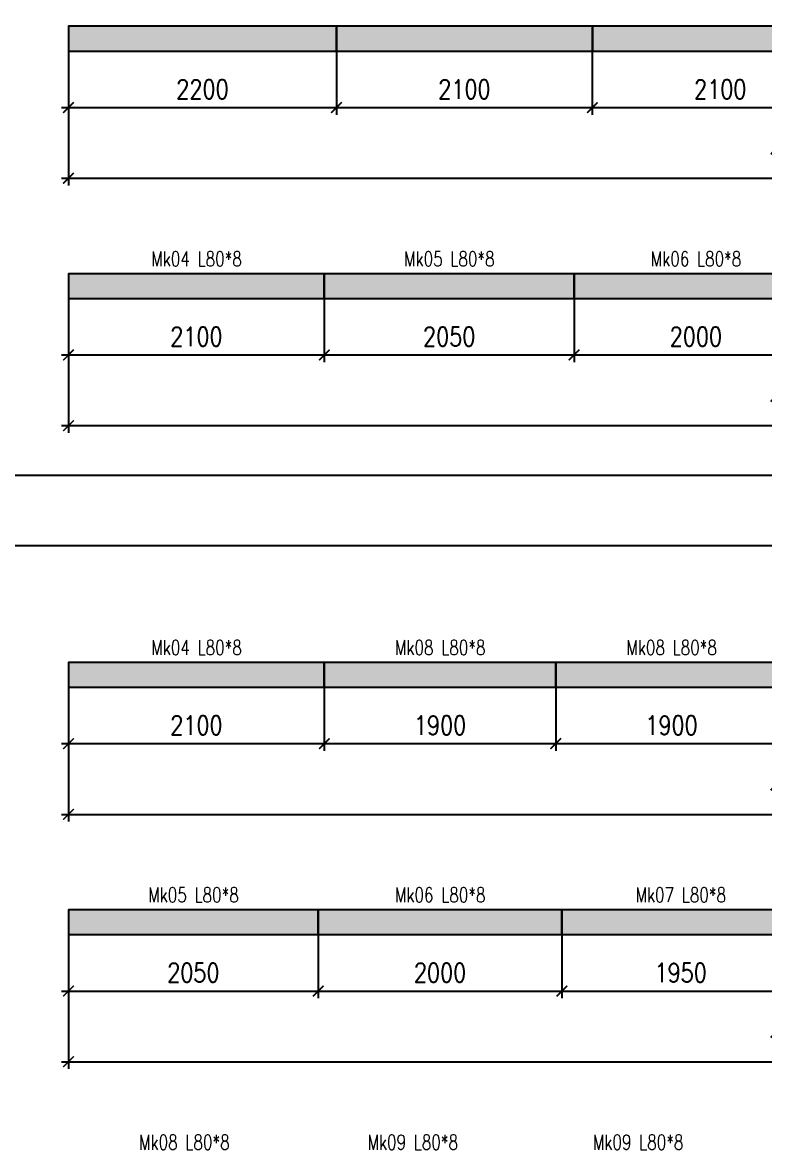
# Model space of a CAD drawing. Header units: millimetres. Extents: x -56 to 421004, y -1 to 91234.
# Drawn here: x 394712 to 400802, y 73200 to 82476 of the extents above; entities that cross this region are included whole.
import ezdxf
from ezdxf.enums import TextEntityAlignment as Align

# ---------------------------------------------------------------- set-up
doc = ezdxf.new("R2010")
doc.units = ezdxf.units.MM
doc.styles.add('EasyCutStyle', font='romans.shx', dxfattribs={"width": 0.8})
doc.styles.add('EasyCutStyleOptimezeBars', font='Romans.shx', dxfattribs={"width": 0.8})
doc.dimstyles.new('EasyCutDimOptimezeBars', dxfattribs={"dimscale": 57.971, "dimtxt": 2.7, "dimasz": 1.5, "dimexe": 1, "dimexo": 0, "dimgap": 1.25, "dimtad": 1, "dimdec": 1, "dimrnd": 0.5, "dimzin": 12, "dimdsep": 46, "dimtxsty": 'EasyCutStyleOptimezeBars', "dimblk": 'ARCHTICK', "dimblk1": 'ARCHTICK', "dimblk2": 'ARCHTICK', "dimcen": 1, "dimdle": 1, "dimclrd": 1, "dimclre": 1, "dimclrt": 3, "dimadec": 3, "dimazin": 0, "dimtfac": 1, "dimtdec": 1, "dimtix": 1, "dimtmove": 0, "dimatfit": 3, "dimfxl": 1, "dimtfill": 1, "dimtolj": 1, "dimtzin": 0, "dimarcsym": 0})

# ---------------------------------------------------------------- blocks, each defined once
blk = doc.blocks.new('_ArchTick')
at = {"color": 0, "linetype": 'ByBlock', "const_width": 0.15}
blk.add_lwpolyline([(-0.5, -0.5), (0.5, 0.5)], dxfattribs=at)
blk = doc.blocks.new('*D1840')
at = {"color": 1, "lineweight": -2}
for p, q in [((395089.3, 82242.7), (395089.3, 81720.9)), ((397289.3, 82242.7), (397289.3, 81720.9)), ((395031.3, 81778.9), (397347.3, 81778.9))]:
    blk.add_line(p, q, dxfattribs=at)
at = {"layer": 'Defpoints', "color": 0}
for p in [(395089.3, 82242.7), (397289.3, 82242.7), (397289.3, 81778.9)]:
    blk.add_point(p, dxfattribs=at)
at = {"color": 1, "lineweight": -2, "xscale": 86.9637, "yscale": 86.9637, "zscale": 86.9637, "rotation": 180}
blk.add_blockref('_ArchTick', (395089.3, 81778.9), dxfattribs=at)
at = {"color": 1, "lineweight": -2, "xscale": 86.9637, "yscale": 86.9637, "zscale": 86.9637}
blk.add_blockref('_ArchTick', (397289.3, 81778.9), dxfattribs=at)
at = {"color": 3, "insert": (396189.3, 81929.7), "char_height": 156.53, "attachment_point": 5, "style": 'EasyCutStyleOptimezeBars', "bg_fill": 3, "box_fill_scale": 1.1, "bg_fill_color": 256, "bg_fill_true_color": 13158600, "bg_fill_transparency": 13213184}
blk.add_mtext('\\A1;2200', dxfattribs=at)
blk = doc.blocks.new('*D1841')
at = {"color": 1, "lineweight": -2}
for p, q in [((397289.3, 82242.7), (397289.3, 81720.9)), ((399389.3, 82242.7), (399389.3, 81720.9)), ((397231.3, 81778.9), (399447.3, 81778.9))]:
    blk.add_line(p, q, dxfattribs=at)
at = {"layer": 'Defpoints', "color": 0}
for p in [(397289.3, 82242.7), (399389.3, 82242.7), (399389.3, 81778.9)]:
    blk.add_point(p, dxfattribs=at)
at = {"color": 1, "lineweight": -2, "xscale": 86.9637, "yscale": 86.9637, "zscale": 86.9637, "rotation": 180}
blk.add_blockref('_ArchTick', (397289.3, 81778.9), dxfattribs=at)
at = {"color": 1, "lineweight": -2, "xscale": 86.9637, "yscale": 86.9637, "zscale": 86.9637}
blk.add_blockref('_ArchTick', (399389.3, 81778.9), dxfattribs=at)
at = {"color": 3, "insert": (398339.3, 81929.7), "char_height": 156.53, "attachment_point": 5, "style": 'EasyCutStyleOptimezeBars', "bg_fill": 3, "box_fill_scale": 1.1, "bg_fill_color": 256, "bg_fill_true_color": 13158600, "bg_fill_transparency": 13582248}
blk.add_mtext('\\A1;2100', dxfattribs=at)
blk = doc.blocks.new('*D1842')
at = {"color": 1, "lineweight": -2}
for p, q in [((399389.3, 82242.7), (399389.3, 81720.9)), ((401489.3, 82242.7), (401489.3, 81720.9)), ((399331.3, 81778.9), (401547.3, 81778.9))]:
    blk.add_line(p, q, dxfattribs=at)
at = {"layer": 'Defpoints', "color": 0}
for p in [(399389.3, 82242.7), (401489.3, 82242.7), (401489.3, 81778.9)]:
    blk.add_point(p, dxfattribs=at)
at = {"color": 1, "lineweight": -2, "xscale": 86.9637, "yscale": 86.9637, "zscale": 86.9637, "rotation": 180}
blk.add_blockref('_ArchTick', (399389.3, 81778.9), dxfattribs=at)
at = {"color": 1, "lineweight": -2, "xscale": 86.9637, "yscale": 86.9637, "zscale": 86.9637}
blk.add_blockref('_ArchTick', (401489.3, 81778.9), dxfattribs=at)
at = {"color": 3, "insert": (400439.3, 81929.7), "char_height": 156.53, "attachment_point": 5, "style": 'EasyCutStyleOptimezeBars', "bg_fill": 3, "box_fill_scale": 1.1, "bg_fill_color": 256, "bg_fill_true_color": 13158600, "bg_fill_transparency": 4259909}
blk.add_mtext('\\A1;2100', dxfattribs=at)
blk = doc.blocks.new('*D1847')
at = {"color": 1, "lineweight": -2}
for p, q in [((395089.3, 82242.7), (395089.3, 81141.2)), ((407090.3, 82242.7), (407090.3, 81141.2)), ((395031.3, 81199.2), (407148.3, 81199.2))]:
    blk.add_line(p, q, dxfattribs=at)
at = {"layer": 'Defpoints', "color": 0}
for p in [(395089.3, 82242.7), (407090.3, 82242.7), (407090.3, 81199.2)]:
    blk.add_point(p, dxfattribs=at)
at = {"color": 1, "lineweight": -2, "xscale": 86.9637, "yscale": 86.9637, "zscale": 86.9637, "rotation": 180}
blk.add_blockref('_ArchTick', (395089.3, 81199.2), dxfattribs=at)
at = {"color": 1, "lineweight": -2, "xscale": 86.9637, "yscale": 86.9637, "zscale": 86.9637}
blk.add_blockref('_ArchTick', (407090.3, 81199.2), dxfattribs=at)
at = {"color": 3, "insert": (401089.8, 81349.9), "char_height": 156.53, "attachment_point": 5, "style": 'EasyCutStyleOptimezeBars', "bg_fill": 3, "box_fill_scale": 1.1, "bg_fill_color": 256, "bg_fill_true_color": 13158600, "bg_fill_transparency": 0}
blk.add_mtext('\\A1;12001', dxfattribs=at)
blk = doc.blocks.new('*D1848')
at = {"color": 1, "lineweight": -2}
for p, q in [((395089.3, 80213.6), (395089.3, 79691.8)), ((397189.3, 80213.6), (397189.3, 79691.8)), ((395031.3, 79749.8), (397247.3, 79749.8))]:
    blk.add_line(p, q, dxfattribs=at)
at = {"layer": 'Defpoints', "color": 0}
for p in [(395089.3, 80213.6), (397189.3, 80213.6), (397189.3, 79749.8)]:
    blk.add_point(p, dxfattribs=at)
at = {"color": 1, "lineweight": -2, "xscale": 86.9637, "yscale": 86.9637, "zscale": 86.9637, "rotation": 180}
blk.add_blockref('_ArchTick', (395089.3, 79749.8), dxfattribs=at)
at = {"color": 1, "lineweight": -2, "xscale": 86.9637, "yscale": 86.9637, "zscale": 86.9637}
blk.add_blockref('_ArchTick', (397189.3, 79749.8), dxfattribs=at)
at = {"color": 3, "insert": (396139.3, 79900.5), "char_height": 156.53, "attachment_point": 5, "style": 'EasyCutStyleOptimezeBars', "bg_fill": 3, "box_fill_scale": 1.1, "bg_fill_color": 256, "bg_fill_true_color": 13158600, "bg_fill_transparency": 13614496}
blk.add_mtext('\\A1;2100', dxfattribs=at)
blk = doc.blocks.new('*D1849')
at = {"color": 1, "lineweight": -2}
for p, q in [((397189.3, 80213.6), (397189.3, 79691.8)), ((399239.3, 80213.6), (399239.3, 79691.8)), ((397131.3, 79749.8), (399297.3, 79749.8))]:
    blk.add_line(p, q, dxfattribs=at)
at = {"layer": 'Defpoints', "color": 0}
for p in [(397189.3, 80213.6), (399239.3, 80213.6), (399239.3, 79749.8)]:
    blk.add_point(p, dxfattribs=at)
at = {"color": 1, "lineweight": -2, "xscale": 86.9637, "yscale": 86.9637, "zscale": 86.9637, "rotation": 180}
blk.add_blockref('_ArchTick', (397189.3, 79749.8), dxfattribs=at)
at = {"color": 1, "lineweight": -2, "xscale": 86.9637, "yscale": 86.9637, "zscale": 86.9637}
blk.add_blockref('_ArchTick', (399239.3, 79749.8), dxfattribs=at)
at = {"color": 3, "insert": (398214.3, 79900.5), "char_height": 156.53, "attachment_point": 5, "style": 'EasyCutStyleOptimezeBars', "bg_fill": 3, "box_fill_scale": 1.1, "bg_fill_color": 256, "bg_fill_true_color": 13158600, "bg_fill_transparency": 13616288}
blk.add_mtext('\\A1;2050', dxfattribs=at)
blk = doc.blocks.new('*D1850')
at = {"color": 1, "lineweight": -2}
for p, q in [((399239.3, 80213.6), (399239.3, 79691.8)), ((401239.3, 80213.6), (401239.3, 79691.8)), ((399181.3, 79749.8), (401297.3, 79749.8))]:
    blk.add_line(p, q, dxfattribs=at)
at = {"layer": 'Defpoints', "color": 0}
for p in [(399239.3, 80213.6), (401239.3, 80213.6), (401239.3, 79749.8)]:
    blk.add_point(p, dxfattribs=at)
at = {"color": 1, "lineweight": -2, "xscale": 86.9637, "yscale": 86.9637, "zscale": 86.9637, "rotation": 180}
blk.add_blockref('_ArchTick', (399239.3, 79749.8), dxfattribs=at)
at = {"color": 1, "lineweight": -2, "xscale": 86.9637, "yscale": 86.9637, "zscale": 86.9637}
blk.add_blockref('_ArchTick', (401239.3, 79749.8), dxfattribs=at)
at = {"color": 3, "insert": (400239.3, 79900.5), "char_height": 156.53, "attachment_point": 5, "style": 'EasyCutStyleOptimezeBars', "bg_fill": 3, "box_fill_scale": 1.1, "bg_fill_color": 256, "bg_fill_true_color": 13158600, "bg_fill_transparency": 4837208}
blk.add_mtext('\\A1;2000', dxfattribs=at)
blk = doc.blocks.new('*D1855')
at = {"color": 1, "lineweight": -2}
for p, q in [((395089.3, 80213.6), (395089.3, 79112)), ((407090.3, 80213.6), (407090.3, 79112)), ((395031.3, 79170), (407148.3, 79170))]:
    blk.add_line(p, q, dxfattribs=at)
at = {"layer": 'Defpoints', "color": 0}
for p in [(395089.3, 80213.6), (407090.3, 80213.6), (407090.3, 79170)]:
    blk.add_point(p, dxfattribs=at)
at = {"color": 1, "lineweight": -2, "xscale": 86.9637, "yscale": 86.9637, "zscale": 86.9637, "rotation": 180}
blk.add_blockref('_ArchTick', (395089.3, 79170), dxfattribs=at)
at = {"color": 1, "lineweight": -2, "xscale": 86.9637, "yscale": 86.9637, "zscale": 86.9637}
blk.add_blockref('_ArchTick', (407090.3, 79170), dxfattribs=at)
at = {"color": 3, "insert": (401089.8, 79320.7), "char_height": 156.53, "attachment_point": 5, "style": 'EasyCutStyleOptimezeBars', "bg_fill": 3, "box_fill_scale": 1.1, "bg_fill_color": 256, "bg_fill_true_color": 13158600, "bg_fill_transparency": 13589472}
blk.add_mtext('\\A1;12001', dxfattribs=at)
blk = doc.blocks.new('*D1856')
at = {"color": 1, "lineweight": -2}
for p, q in [((395089.3, 77024.9), (395089.3, 76503.1)), ((397189.3, 77024.9), (397189.3, 76503.1)), ((395031.3, 76561.1), (397247.3, 76561.1))]:
    blk.add_line(p, q, dxfattribs=at)
at = {"layer": 'Defpoints', "color": 0}
for p in [(395089.3, 77024.9), (397189.3, 77024.9), (397189.3, 76561.1)]:
    blk.add_point(p, dxfattribs=at)
at = {"color": 1, "lineweight": -2, "xscale": 86.9637, "yscale": 86.9637, "zscale": 86.9637, "rotation": 180}
blk.add_blockref('_ArchTick', (395089.3, 76561.1), dxfattribs=at)
at = {"color": 1, "lineweight": -2, "xscale": 86.9637, "yscale": 86.9637, "zscale": 86.9637}
blk.add_blockref('_ArchTick', (397189.3, 76561.1), dxfattribs=at)
at = {"color": 3, "insert": (396139.3, 76711.8), "char_height": 156.53, "attachment_point": 5, "style": 'EasyCutStyleOptimezeBars', "bg_fill": 3, "box_fill_scale": 1.1, "bg_fill_color": 256, "bg_fill_true_color": 13158600, "bg_fill_transparency": 13803940}
blk.add_mtext('\\A1;2100', dxfattribs=at)
blk = doc.blocks.new('*D1857')
at = {"color": 1, "lineweight": -2}
for p, q in [((397189.3, 77024.9), (397189.3, 76503.1)), ((399089.3, 77024.9), (399089.3, 76503.1)), ((397131.3, 76561.1), (399147.3, 76561.1))]:
    blk.add_line(p, q, dxfattribs=at)
at = {"layer": 'Defpoints', "color": 0}
for p in [(397189.3, 77024.9), (399089.3, 77024.9), (399089.3, 76561.1)]:
    blk.add_point(p, dxfattribs=at)
at = {"color": 1, "lineweight": -2, "xscale": 86.9637, "yscale": 86.9637, "zscale": 86.9637, "rotation": 180}
blk.add_blockref('_ArchTick', (397189.3, 76561.1), dxfattribs=at)
at = {"color": 1, "lineweight": -2, "xscale": 86.9637, "yscale": 86.9637, "zscale": 86.9637}
blk.add_blockref('_ArchTick', (399089.3, 76561.1), dxfattribs=at)
at = {"color": 3, "insert": (398139.3, 76711.8), "char_height": 156.53, "attachment_point": 5, "style": 'EasyCutStyleOptimezeBars', "bg_fill": 3, "box_fill_scale": 1.1, "bg_fill_color": 256, "bg_fill_true_color": 13158600, "bg_fill_transparency": 10045888}
blk.add_mtext('\\A1;1900', dxfattribs=at)
blk = doc.blocks.new('*D1858')
at = {"color": 1, "lineweight": -2}
for p, q in [((399089.3, 77024.9), (399089.3, 76503.1)), ((400989.3, 77024.9), (400989.3, 76503.1)), ((399031.3, 76561.1), (401047.3, 76561.1))]:
    blk.add_line(p, q, dxfattribs=at)
at = {"layer": 'Defpoints', "color": 0}
for p in [(399089.3, 77024.9), (400989.3, 77024.9), (400989.3, 76561.1)]:
    blk.add_point(p, dxfattribs=at)
at = {"color": 1, "lineweight": -2, "xscale": 86.9637, "yscale": 86.9637, "zscale": 86.9637, "rotation": 180}
blk.add_blockref('_ArchTick', (399089.3, 76561.1), dxfattribs=at)
at = {"color": 1, "lineweight": -2, "xscale": 86.9637, "yscale": 86.9637, "zscale": 86.9637}
blk.add_blockref('_ArchTick', (400989.3, 76561.1), dxfattribs=at)
at = {"color": 3, "insert": (400039.3, 76711.8), "char_height": 156.53, "attachment_point": 5, "style": 'EasyCutStyleOptimezeBars', "bg_fill": 3, "box_fill_scale": 1.1, "bg_fill_color": 256, "bg_fill_true_color": 13158600, "bg_fill_transparency": 13803940}
blk.add_mtext('\\A1;1900', dxfattribs=at)
blk = doc.blocks.new('*D1864')
at = {"color": 1, "lineweight": -2}
for p, q in [((395089.3, 77024.9), (395089.3, 75923.4)), ((407090.3, 77024.9), (407090.3, 75923.4)), ((395031.3, 75981.3), (407148.3, 75981.3))]:
    blk.add_line(p, q, dxfattribs=at)
at = {"layer": 'Defpoints', "color": 0}
for p in [(395089.3, 77024.9), (407090.3, 77024.9), (407090.3, 75981.3)]:
    blk.add_point(p, dxfattribs=at)
at = {"color": 1, "lineweight": -2, "xscale": 86.9637, "yscale": 86.9637, "zscale": 86.9637, "rotation": 180}
blk.add_blockref('_ArchTick', (395089.3, 75981.3), dxfattribs=at)
at = {"color": 1, "lineweight": -2, "xscale": 86.9637, "yscale": 86.9637, "zscale": 86.9637}
blk.add_blockref('_ArchTick', (407090.3, 75981.3), dxfattribs=at)
at = {"color": 3, "insert": (401089.8, 76132.1), "char_height": 156.53, "attachment_point": 5, "style": 'EasyCutStyleOptimezeBars', "bg_fill": 3, "box_fill_scale": 1.1, "bg_fill_color": 256, "bg_fill_true_color": 13158600, "bg_fill_transparency": 10124304}
blk.add_mtext('\\A1;12001', dxfattribs=at)
blk = doc.blocks.new('*D1865')
at = {"color": 1, "lineweight": -2}
for p, q in [((395089.3, 74995.7), (395089.3, 74474)), ((397139.3, 74995.7), (397139.3, 74474)), ((395031.3, 74531.9), (397197.3, 74531.9))]:
    blk.add_line(p, q, dxfattribs=at)
at = {"layer": 'Defpoints', "color": 0}
for p in [(395089.3, 74995.7), (397139.3, 74995.7), (397139.3, 74531.9)]:
    blk.add_point(p, dxfattribs=at)
at = {"color": 1, "lineweight": -2, "xscale": 86.9637, "yscale": 86.9637, "zscale": 86.9637, "rotation": 180}
blk.add_blockref('_ArchTick', (395089.3, 74531.9), dxfattribs=at)
at = {"color": 1, "lineweight": -2, "xscale": 86.9637, "yscale": 86.9637, "zscale": 86.9637}
blk.add_blockref('_ArchTick', (397139.3, 74531.9), dxfattribs=at)
at = {"color": 3, "insert": (396114.3, 74682.7), "char_height": 156.53, "attachment_point": 5, "style": 'EasyCutStyleOptimezeBars', "bg_fill": 3, "box_fill_scale": 1.1, "bg_fill_color": 256, "bg_fill_true_color": 13158600, "bg_fill_transparency": 13800328}
blk.add_mtext('\\A1;2050', dxfattribs=at)
blk = doc.blocks.new('*D1866')
at = {"color": 1, "lineweight": -2}
for p, q in [((397139.3, 74995.7), (397139.3, 74474)), ((399139.3, 74995.7), (399139.3, 74474)), ((397081.3, 74531.9), (399197.3, 74531.9))]:
    blk.add_line(p, q, dxfattribs=at)
at = {"layer": 'Defpoints', "color": 0}
for p in [(397139.3, 74995.7), (399139.3, 74995.7), (399139.3, 74531.9)]:
    blk.add_point(p, dxfattribs=at)
at = {"color": 1, "lineweight": -2, "xscale": 86.9637, "yscale": 86.9637, "zscale": 86.9637, "rotation": 180}
blk.add_blockref('_ArchTick', (397139.3, 74531.9), dxfattribs=at)
at = {"color": 1, "lineweight": -2, "xscale": 86.9637, "yscale": 86.9637, "zscale": 86.9637}
blk.add_blockref('_ArchTick', (399139.3, 74531.9), dxfattribs=at)
at = {"color": 3, "insert": (398139.3, 74682.7), "char_height": 156.53, "attachment_point": 5, "style": 'EasyCutStyleOptimezeBars', "bg_fill": 3, "box_fill_scale": 1.1, "bg_fill_color": 256, "bg_fill_true_color": 13158600, "bg_fill_transparency": 10638620}
blk.add_mtext('\\A1;2000', dxfattribs=at)
blk = doc.blocks.new('*D1867')
at = {"color": 1, "lineweight": -2}
for p, q in [((399139.3, 74995.7), (399139.3, 74474)), ((401089.3, 74995.7), (401089.3, 74474)), ((399081.3, 74531.9), (401147.3, 74531.9))]:
    blk.add_line(p, q, dxfattribs=at)
at = {"layer": 'Defpoints', "color": 0}
for p in [(399139.3, 74995.7), (401089.3, 74995.7), (401089.3, 74531.9)]:
    blk.add_point(p, dxfattribs=at)
at = {"color": 1, "lineweight": -2, "xscale": 86.9637, "yscale": 86.9637, "zscale": 86.9637, "rotation": 180}
blk.add_blockref('_ArchTick', (399139.3, 74531.9), dxfattribs=at)
at = {"color": 1, "lineweight": -2, "xscale": 86.9637, "yscale": 86.9637, "zscale": 86.9637}
blk.add_blockref('_ArchTick', (401089.3, 74531.9), dxfattribs=at)
at = {"color": 3, "insert": (400114.3, 74682.7), "char_height": 156.53, "attachment_point": 5, "style": 'EasyCutStyleOptimezeBars', "bg_fill": 3, "box_fill_scale": 1.1, "bg_fill_color": 256, "bg_fill_true_color": 13158600, "bg_fill_transparency": 13744464}
blk.add_mtext('\\A1;1950', dxfattribs=at)
blk = doc.blocks.new('*D1873')
at = {"color": 1, "lineweight": -2}
for p, q in [((395089.3, 74995.7), (395089.3, 73894.2)), ((407090.3, 74995.7), (407090.3, 73894.2)), ((395031.3, 73952.2), (407148.3, 73952.2))]:
    blk.add_line(p, q, dxfattribs=at)
at = {"layer": 'Defpoints', "color": 0}
for p in [(395089.3, 74995.7), (407090.3, 74995.7), (407090.3, 73952.2)]:
    blk.add_point(p, dxfattribs=at)
at = {"color": 1, "lineweight": -2, "xscale": 86.9637, "yscale": 86.9637, "zscale": 86.9637, "rotation": 180}
blk.add_blockref('_ArchTick', (395089.3, 73952.2), dxfattribs=at)
at = {"color": 1, "lineweight": -2, "xscale": 86.9637, "yscale": 86.9637, "zscale": 86.9637}
blk.add_blockref('_ArchTick', (407090.3, 73952.2), dxfattribs=at)
at = {"color": 3, "insert": (401089.8, 74102.9), "char_height": 156.53, "attachment_point": 5, "style": 'EasyCutStyleOptimezeBars', "bg_fill": 3, "box_fill_scale": 1.1, "bg_fill_color": 256, "bg_fill_true_color": 13158600, "bg_fill_transparency": 11936092}
blk.add_mtext('\\A1;12001', dxfattribs=at)

msp = doc.modelspace()

# ---------------------------------------------------------------- linework, layer by layer
at = {"color": 5}
for points in [[(390451.25, 78764.17), (407670.06, 78764.17), (407670.06, 90939.09), (390451.25, 90939.09)], [(390451.25, 66009.5), (407670.06, 66009.5), (407670.06, 78184.41), (390451.25, 78184.41)]]:
    msp.add_lwpolyline(points, close=True, dxfattribs=at)
at = {"color": 231, "true_color": 0xfd58be}
for points in [[(395089.31, 82242.72), (407090.31, 82242.72), (407090.31, 82445.64), (395089.31, 82445.64)], [(395089.31, 80213.57), (407090.31, 80213.57), (407090.31, 80416.48), (395089.31, 80416.48)], [(395089.31, 77024.9), (407090.31, 77024.9), (407090.31, 77227.81), (395089.31, 77227.81)], [(395089.31, 74995.75), (407090.31, 74995.75), (407090.31, 75198.66), (395089.31, 75198.66)]]:
    msp.add_lwpolyline(points, close=True, dxfattribs=at)
at = {"color": 7}
for points in [[(395089.31, 82242.72), (397289.31, 82242.72), (397289.31, 82445.64), (395089.31, 82445.64)], [(397289.31, 82242.72), (399389.31, 82242.72), (399389.31, 82445.64), (397289.31, 82445.64)], [(399389.31, 82242.72), (401489.31, 82242.72), (401489.31, 82445.64), (399389.31, 82445.64)], [(395089.31, 80213.57), (397189.31, 80213.57), (397189.31, 80416.48), (395089.31, 80416.48)], [(397189.31, 80213.57), (399239.31, 80213.57), (399239.31, 80416.48), (397189.31, 80416.48)], [(399239.31, 80213.57), (401239.31, 80213.57), (401239.31, 80416.48), (399239.31, 80416.48)], [(395089.31, 77024.9), (397189.31, 77024.9), (397189.31, 77227.81), (395089.31, 77227.81)], [(397189.31, 77024.9), (399089.31, 77024.9), (399089.31, 77227.81), (397189.31, 77227.81)], [(399089.31, 77024.9), (400989.31, 77024.9), (400989.31, 77227.81), (399089.31, 77227.81)], [(395089.31, 74995.75), (397139.31, 74995.75), (397139.31, 75198.66), (395089.31, 75198.66)], [(397139.31, 74995.75), (399139.31, 74995.75), (399139.31, 75198.66), (397139.31, 75198.66)], [(399139.31, 74995.75), (401089.31, 74995.75), (401089.31, 75198.66), (399139.31, 75198.66)]]:
    msp.add_lwpolyline(points, close=True, dxfattribs=at)
at = {"color": 54, "true_color": 0xa4a217}
msp.add_solid([(395089.31, 82242.72), (397289.31, 82242.72), (395089.31, 82445.64), (397289.31, 82445.64)], dxfattribs=at)
at = {"color": 54, "true_color": 0xa39a17}
for points in [[(397289.31, 82242.72), (399389.31, 82242.72), (397289.31, 82445.64), (399389.31, 82445.64)], [(399389.31, 82242.72), (401489.31, 82242.72), (399389.31, 82445.64), (401489.31, 82445.64)], [(395089.31, 80213.57), (397189.31, 80213.57), (395089.31, 80416.48), (397189.31, 80416.48)], [(395089.31, 77024.9), (397189.31, 77024.9), (395089.31, 77227.81), (397189.31, 77227.81)]]:
    msp.add_solid(points, dxfattribs=at)
at = {"color": 54, "true_color": 0xa29717}
for points in [[(397189.31, 80213.57), (399239.31, 80213.57), (397189.31, 80416.48), (399239.31, 80416.48)], [(395089.31, 74995.75), (397139.31, 74995.75), (395089.31, 75198.66), (397139.31, 75198.66)]]:
    msp.add_solid(points, dxfattribs=at)
at = {"color": 54, "true_color": 0xa19317}
for points in [[(399239.31, 80213.57), (401239.31, 80213.57), (399239.31, 80416.48), (401239.31, 80416.48)], [(397139.31, 74995.75), (399139.31, 74995.75), (397139.31, 75198.66), (399139.31, 75198.66)]]:
    msp.add_solid(points, dxfattribs=at)
at = {"color": 54, "true_color": 0x9f8b17}
for points in [[(397189.31, 77024.9), (399089.31, 77024.9), (397189.31, 77227.81), (399089.31, 77227.81)], [(399089.31, 77024.9), (400989.31, 77024.9), (399089.31, 77227.81), (400989.31, 77227.81)]]:
    msp.add_solid(points, dxfattribs=at)
at = {"color": 54, "true_color": 0xa08f17}
msp.add_solid([(399139.31, 74995.75), (401089.31, 74995.75), (399139.31, 75198.66), (401089.31, 75198.66)], dxfattribs=at)

# ---------------------------------------------------------------- texts
at = {"style": 'EasyCutStyle', "width": 0.75}
for s, p in [('Mk04 L80*8', (396140.31, 80477.36)), ('Mk05 L80*8', (398215.31, 80477.36)), ('Mk06 L80*8', (400240.31, 80477.36)), ('Mk04 L80*8', (396140.31, 77288.69)), ('Mk08 L80*8', (398140.31, 77288.69)), ('Mk08 L80*8', (400040.31, 77288.69)), ('Mk05 L80*8', (396115.31, 75259.54)), ('Mk06 L80*8', (398140.31, 75259.54)), ('Mk07 L80*8', (400115.31, 75259.54)), ('Mk08 L80*8', (396040.31, 73230.38)), ('Mk09 L80*8', (397915.31, 73230.38)), ('Mk09 L80*8', (399765.31, 73230.38))]:
    msp.add_text(s, height=121.749, dxfattribs=at).set_placement(p, align=Align.CENTER)

# ---------------------------------------------------------------- next in the draw order: dimensions: what is measured, and where the dimension line sits
for base, p1, p2, picture, middle in [((397289.31, 81778.91), (395089.31, 82242.72), (397289.31, 82242.72), '*D1840', (396189.31, 81929.65)), ((397189.31, 79749.76), (395089.31, 80213.57), (397189.31, 80213.57), '*D1848', (396139.31, 79900.5)), ((397189.31, 76561.09), (395089.31, 77024.9), (397189.31, 77024.9), '*D1856', (396139.31, 76711.83)), ((397139.31, 74531.94), (395089.31, 74995.75), (397139.31, 74995.75), '*D1865', (396114.31, 74682.68))]:
    dim = msp.add_linear_dim(base=base, p1=p1, p2=p2, dimstyle='EasyCutDimOptimezeBars', override={"dimscale": 57.9758, "dimtad": 1})
    dim.commit()
    dim.dimension.update_dxf_attribs({"geometry": picture, "text_midpoint": middle})

# ---------------------------------------------------------------- next in the draw order: dimensions: what is measured, and where the dimension line sits
for base, p1, p2, picture, middle in [((399389.31, 81778.91), (397289.31, 82242.72), (399389.31, 82242.72), '*D1841', (398339.31, 81929.65)), ((399239.31, 79749.76), (397189.31, 80213.57), (399239.31, 80213.57), '*D1849', (398214.31, 79900.5)), ((399089.31, 76561.09), (397189.31, 77024.9), (399089.31, 77024.9), '*D1857', (398139.31, 76711.83)), ((399139.31, 74531.94), (397139.31, 74995.75), (399139.31, 74995.75), '*D1866', (398139.31, 74682.68))]:
    dim = msp.add_linear_dim(base=base, p1=p1, p2=p2, dimstyle='EasyCutDimOptimezeBars', override={"dimscale": 57.9758, "dimtad": 1})
    dim.commit()
    dim.dimension.update_dxf_attribs({"geometry": picture, "text_midpoint": middle})

# ---------------------------------------------------------------- next in the draw order: dimensions: what is measured, and where the dimension line sits
for base, p1, p2, picture, middle in [((401489.31, 81778.91), (399389.31, 82242.72), (401489.31, 82242.72), '*D1842', (400439.31, 81929.65)), ((401239.31, 79749.76), (399239.31, 80213.57), (401239.31, 80213.57), '*D1850', (400239.31, 79900.5)), ((400989.31, 76561.09), (399089.31, 77024.9), (400989.31, 77024.9), '*D1858', (400039.31, 76711.83)), ((401089.31, 74531.94), (399139.31, 74995.75), (401089.31, 74995.75), '*D1867', (400114.31, 74682.68))]:
    dim = msp.add_linear_dim(base=base, p1=p1, p2=p2, dimstyle='EasyCutDimOptimezeBars', override={"dimscale": 57.9758, "dimtad": 1})
    dim.commit()
    dim.dimension.update_dxf_attribs({"geometry": picture, "text_midpoint": middle})

# ---------------------------------------------------------------- next in the draw order: dimensions: what is measured, and where the dimension line sits
for base, p1, p2, picture, middle in [((407090.31, 81199.16), (395089.31, 82242.72), (407090.31, 82242.72), '*D1847', (401089.81, 81349.89)), ((407090.31, 79170), (395089.31, 80213.57), (407090.31, 80213.57), '*D1855', (401089.81, 79320.74)), ((407090.31, 75981.33), (395089.31, 77024.9), (407090.31, 77024.9), '*D1864', (401089.81, 76132.07)), ((407090.31, 73952.18), (395089.31, 74995.75), (407090.31, 74995.75), '*D1873', (401089.81, 74102.92))]:
    dim = msp.add_linear_dim(base=base, p1=p1, p2=p2, dimstyle='EasyCutDimOptimezeBars', override={"dimscale": 57.9758, "dimtad": 1})
    dim.commit()
    dim.dimension.update_dxf_attribs({"geometry": picture, "text_midpoint": middle})

doc.saveas('drawing.dxf')
